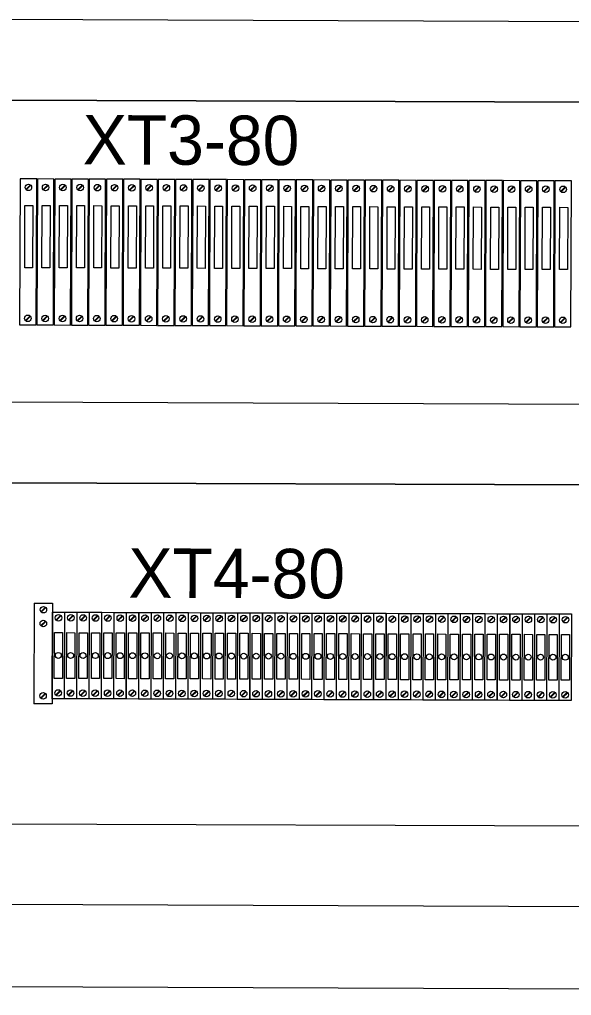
# Model space of a CAD drawing. Header units: millimetres. Extents: x 32721 to 103787, y 57624 to 127312.
# Drawn here: x 33099.7 to 33238.3, y 65146.8 to 65391.8 of the extents above; entities that cross this region are included whole.
import ezdxf

# ---------------------------------------------------------------- set-up
doc = ezdxf.new("R2010")
doc.units = ezdxf.units.MM
doc.header["$LTSCALE"] = 10
doc.layers.add('1轮廓实线层', color=7, linetype='Continuous', lineweight=18)
doc.layers.add('6文字层', color=3, linetype='Continuous', lineweight=18)
doc.styles.add('样式 1', font='SIMYOU.TTF', dxfattribs={"width": 0.75})

msp = doc.modelspace()

# ---------------------------------------------------------------- linework, layer by layer
at = {"layer": '1轮廓实线层'}
for p, q in [((33463.38, 65390.41), (33087.64, 65391.77)), ((33666.04, 65389.68), (33087.65, 65391.77)), ((33463.3, 65370.2), (33087.56, 65371.55)), ((33087.56, 65371.55), (33665.97, 65369.46)), ((33463.03, 65294.38), (33087.29, 65295.74)), ((33665.7, 65293.65), (33087.29, 65295.74)), ((33462.96, 65274.17), (33087.22, 65275.52)), ((33087.22, 65275.52), (33665.63, 65273.44)), ((33665.32, 65187.75), (33086.91, 65189.84)), ((33684.96, 65167.47), (33067.12, 65169.7)), ((33042.4, 65149.2), (33709.54, 65146.79))]:
    msp.add_line(p, q, dxfattribs=at)
at = {"layer": '1轮廓实线层', "lineweight": 13}
for p, q in [((33099.9, 65351.76), (33099.77, 65315.12)), ((33104.05, 65351.75), (33099.9, 65351.76)), ((33103.91, 65315.11), (33104.05, 65351.75)), ((33104.23, 65351.75), (33104.1, 65315.11)), ((33108.38, 65351.73), (33104.23, 65351.75)), ((33108.25, 65315.09), (33108.38, 65351.73)), ((33108.57, 65351.73), (33108.43, 65315.09)), ((33112.71, 65351.72), (33108.57, 65351.73)), ((33112.58, 65315.08), (33112.71, 65351.72)), ((33112.9, 65351.72), (33112.76, 65315.07)), ((33117.04, 65351.7), (33112.9, 65351.72)), ((33116.91, 65315.06), (33117.04, 65351.7)), ((33117.23, 65351.7), (33117.1, 65315.06)), ((33121.37, 65351.69), (33117.23, 65351.7)), ((33121.24, 65315.04), (33121.37, 65351.69)), ((33121.56, 65351.69), (33121.43, 65315.04)), ((33125.7, 65351.67), (33121.56, 65351.69)), ((33125.57, 65315.03), (33125.7, 65351.67)), ((33125.89, 65351.67), (33125.76, 65315.03)), ((33130.04, 65351.66), (33125.89, 65351.67)), ((33129.9, 65315.01), (33130.04, 65351.66)), ((33130.22, 65351.65), (33130.09, 65315.01)), ((33134.37, 65351.64), (33130.22, 65351.65)), ((33134.24, 65315), (33134.37, 65351.64)), ((33134.56, 65351.64), (33134.42, 65315)), ((33138.7, 65351.62), (33134.56, 65351.64)), ((33138.57, 65314.98), (33138.7, 65351.62)), ((33138.89, 65351.62), (33138.75, 65314.98)), ((33143.03, 65351.61), (33138.89, 65351.62)), ((33142.9, 65314.97), (33143.03, 65351.61)), ((33143.22, 65351.61), (33143.09, 65314.97)), ((33147.36, 65351.59), (33143.22, 65351.61)), ((33147.23, 65314.95), (33147.36, 65351.59)), ((33147.55, 65351.59), (33147.42, 65314.95)), ((33151.69, 65351.58), (33147.55, 65351.59)), ((33151.56, 65314.93), (33151.69, 65351.58)), ((33151.88, 65351.58), (33151.75, 65314.93)), ((33156.03, 65351.56), (33151.88, 65351.58)), ((33155.89, 65314.92), (33156.03, 65351.56)), ((33156.21, 65351.56), (33156.08, 65314.92)), ((33160.36, 65351.55), (33156.21, 65351.56)), ((33160.23, 65314.9), (33160.36, 65351.55)), ((33160.54, 65351.55), (33160.41, 65314.9)), ((33164.69, 65351.53), (33160.54, 65351.55)), ((33164.56, 65314.89), (33164.69, 65351.53)), ((33164.88, 65351.53), (33164.74, 65314.89)), ((33169.02, 65351.51), (33164.88, 65351.53)), ((33168.89, 65314.87), (33169.02, 65351.51)), ((33169.21, 65351.51), (33169.08, 65314.87)), ((33173.35, 65351.5), (33169.21, 65351.51)), ((33173.22, 65314.86), (33173.35, 65351.5)), ((33173.54, 65351.5), (33173.41, 65314.86)), ((33177.68, 65351.48), (33173.54, 65351.5)), ((33177.55, 65314.84), (33177.68, 65351.48)), ((33177.87, 65351.48), (33177.74, 65314.84)), ((33182.02, 65351.47), (33177.87, 65351.48)), ((33181.88, 65314.83), (33182.02, 65351.47)), ((33182.2, 65351.47), (33182.07, 65314.82)), ((33186.35, 65351.45), (33182.2, 65351.47)), ((33186.21, 65314.81), (33186.35, 65351.45)), ((33186.53, 65351.45), (33186.4, 65314.81)), ((33190.68, 65351.44), (33186.53, 65351.45)), ((33190.55, 65314.79), (33190.68, 65351.44)), ((33190.87, 65351.44), (33190.73, 65314.79)), ((33195.01, 65351.42), (33190.87, 65351.44)), ((33194.88, 65314.78), (33195.01, 65351.42)), ((33195.2, 65351.42), (33195.06, 65314.78)), ((33199.34, 65351.4), (33195.2, 65351.42)), ((33199.21, 65314.76), (33199.34, 65351.4)), ((33199.53, 65351.4), (33199.4, 65314.76)), ((33203.67, 65351.39), (33199.53, 65351.4)), ((33203.54, 65314.75), (33203.67, 65351.39)), ((33203.86, 65351.39), (33203.73, 65314.75)), ((33208, 65351.37), (33203.86, 65351.39)), ((33207.87, 65314.73), (33208, 65351.37)), ((33208.19, 65351.37), (33208.06, 65314.73)), ((33212.34, 65351.36), (33208.19, 65351.37)), ((33212.2, 65314.72), (33212.34, 65351.36)), ((33212.52, 65351.36), (33212.39, 65314.72)), ((33216.67, 65351.34), (33212.52, 65351.36)), ((33216.54, 65314.7), (33216.67, 65351.34)), ((33216.86, 65351.34), (33216.72, 65314.7)), ((33221, 65351.33), (33216.86, 65351.34)), ((33220.87, 65314.68), (33221, 65351.33)), ((33221.19, 65351.33), (33221.05, 65314.68)), ((33225.33, 65351.31), (33221.19, 65351.33)), ((33225.2, 65314.67), (33225.33, 65351.31)), ((33225.52, 65351.31), (33225.39, 65314.67)), ((33229.66, 65351.3), (33225.52, 65351.31)), ((33229.53, 65314.65), (33229.66, 65351.3)), ((33229.85, 65351.29), (33229.72, 65314.65)), ((33233.99, 65351.28), (33229.85, 65351.29)), ((33233.86, 65314.64), (33233.99, 65351.28)), ((33234.18, 65351.28), (33234.05, 65314.64)), ((33238.33, 65351.26), (33234.18, 65351.28)), ((33238.19, 65314.62), (33238.33, 65351.26)), ((33101.33, 65349.1), (33102.5, 65350.26)), ((33101.44, 65349), (33102.6, 65350.15)), ((33105.67, 65349.08), (33106.83, 65350.24)), ((33105.77, 65348.98), (33106.93, 65350.14)), ((33110, 65349.07), (33111.16, 65350.23)), ((33110.1, 65348.97), (33111.26, 65350.12)), ((33114.33, 65349.05), (33115.49, 65350.21)), ((33114.43, 65348.95), (33115.6, 65350.11)), ((33118.66, 65349.04), (33119.83, 65350.19)), ((33118.76, 65348.93), (33119.93, 65350.09)), ((33122.99, 65349.02), (33124.16, 65350.18)), ((33123.09, 65348.92), (33124.26, 65350.08)), ((33127.32, 65349.01), (33128.49, 65350.16)), ((33127.42, 65348.9), (33128.59, 65350.06)), ((33131.65, 65348.99), (33132.82, 65350.15)), ((33131.76, 65348.89), (33132.92, 65350.05)), ((33135.99, 65348.97), (33137.15, 65350.13)), ((33136.09, 65348.87), (33137.25, 65350.03)), ((33140.32, 65348.96), (33141.48, 65350.12)), ((33140.42, 65348.86), (33141.59, 65350.01)), ((33144.65, 65348.94), (33145.82, 65350.1)), ((33144.75, 65348.84), (33145.92, 65350)), ((33148.98, 65348.93), (33150.15, 65350.08)), ((33149.08, 65348.83), (33150.25, 65349.98)), ((33153.31, 65348.91), (33154.48, 65350.07)), ((33153.41, 65348.81), (33154.58, 65349.97)), ((33157.64, 65348.9), (33158.81, 65350.05)), ((33157.75, 65348.79), (33158.91, 65349.95)), ((33161.98, 65348.88), (33163.14, 65350.04)), ((33162.08, 65348.78), (33163.24, 65349.94)), ((33166.31, 65348.87), (33167.47, 65350.02)), ((33166.41, 65348.76), (33167.57, 65349.92)), ((33170.64, 65348.85), (33171.8, 65350.01)), ((33170.74, 65348.75), (33171.91, 65349.9)), ((33174.97, 65348.83), (33176.14, 65349.99)), ((33175.07, 65348.73), (33176.24, 65349.89)), ((33179.3, 65348.82), (33180.47, 65349.98)), ((33179.4, 65348.72), (33180.57, 65349.87)), ((33183.63, 65348.8), (33184.8, 65349.96)), ((33183.74, 65348.7), (33184.9, 65349.86)), ((33187.97, 65348.79), (33189.13, 65349.94)), ((33188.07, 65348.68), (33189.23, 65349.84)), ((33192.3, 65348.77), (33193.46, 65349.93)), ((33192.4, 65348.67), (33193.56, 65349.83)), ((33196.63, 65348.76), (33197.79, 65349.91)), ((33196.73, 65348.65), (33197.9, 65349.81)), ((33200.96, 65348.74), (33202.13, 65349.9)), ((33201.06, 65348.64), (33202.23, 65349.8)), ((33205.29, 65348.72), (33206.46, 65349.88)), ((33205.39, 65348.62), (33206.56, 65349.78)), ((33209.62, 65348.71), (33210.79, 65349.87)), ((33209.72, 65348.61), (33210.89, 65349.76)), ((33213.95, 65348.69), (33215.12, 65349.85)), ((33214.06, 65348.59), (33215.22, 65349.75)), ((33218.29, 65348.68), (33219.45, 65349.83)), ((33218.39, 65348.58), (33219.55, 65349.73)), ((33222.62, 65348.66), (33223.78, 65349.82)), ((33222.72, 65348.56), (33223.88, 65349.72)), ((33226.95, 65348.65), (33228.12, 65349.8)), ((33227.05, 65348.54), (33228.22, 65349.7)), ((33231.28, 65348.63), (33232.45, 65349.79)), ((33231.38, 65348.53), (33232.55, 65349.69)), ((33235.61, 65348.61), (33236.78, 65349.77)), ((33235.71, 65348.51), (33236.88, 65349.67)), ((33101.21, 65316.23), (33102.38, 65317.38)), ((33101.32, 65316.13), (33102.48, 65317.28)), ((33105.55, 65316.21), (33106.71, 65317.37)), ((33105.65, 65316.11), (33106.81, 65317.27)), ((33109.88, 65316.2), (33111.04, 65317.35)), ((33109.98, 65316.09), (33111.15, 65317.25)), ((33114.21, 65316.18), (33115.38, 65317.34)), ((33114.31, 65316.08), (33115.48, 65317.24)), ((33118.54, 65316.16), (33119.71, 65317.32)), ((33118.64, 65316.06), (33119.81, 65317.22)), ((33122.87, 65316.15), (33124.04, 65317.31)), ((33122.97, 65316.05), (33124.14, 65317.2)), ((33127.2, 65316.13), (33128.37, 65317.29)), ((33127.31, 65316.03), (33128.47, 65317.19)), ((33131.54, 65316.12), (33132.7, 65317.28)), ((33131.64, 65316.02), (33132.8, 65317.17)), ((33135.87, 65316.1), (33137.03, 65317.26)), ((33135.97, 65316), (33137.13, 65317.16)), ((33140.2, 65316.09), (33141.36, 65317.24)), ((33140.3, 65315.98), (33141.47, 65317.14)), ((33144.53, 65316.07), (33145.7, 65317.23)), ((33144.63, 65315.97), (33145.8, 65317.13)), ((33148.86, 65316.06), (33150.03, 65317.21)), ((33148.96, 65315.95), (33150.13, 65317.11)), ((33153.19, 65316.04), (33154.36, 65317.2)), ((33153.3, 65315.94), (33154.46, 65317.09)), ((33157.53, 65316.02), (33158.69, 65317.18)), ((33157.63, 65315.92), (33158.79, 65317.08)), ((33161.86, 65316.01), (33163.02, 65317.17)), ((33161.96, 65315.91), (33163.12, 65317.06)), ((33166.19, 65315.99), (33167.35, 65317.15)), ((33166.29, 65315.89), (33167.46, 65317.05)), ((33170.52, 65315.98), (33171.69, 65317.13)), ((33170.62, 65315.87), (33171.79, 65317.03)), ((33174.85, 65315.96), (33176.02, 65317.12)), ((33174.95, 65315.86), (33176.12, 65317.02)), ((33179.18, 65315.95), (33180.35, 65317.1)), ((33179.28, 65315.84), (33180.45, 65317)), ((33183.51, 65315.93), (33184.68, 65317.09)), ((33183.62, 65315.83), (33184.78, 65316.99)), ((33187.85, 65315.91), (33189.01, 65317.07)), ((33187.95, 65315.81), (33189.11, 65316.97)), ((33192.18, 65315.9), (33193.34, 65317.06)), ((33192.28, 65315.8), (33193.45, 65316.95)), ((33196.51, 65315.88), (33197.68, 65317.04)), ((33196.61, 65315.78), (33197.78, 65316.94)), ((33200.84, 65315.87), (33202.01, 65317.02)), ((33200.94, 65315.77), (33202.11, 65316.92)), ((33205.17, 65315.85), (33206.34, 65317.01)), ((33205.27, 65315.75), (33206.44, 65316.91)), ((33209.5, 65315.84), (33210.67, 65316.99)), ((33209.61, 65315.73), (33210.77, 65316.89)), ((33213.84, 65315.82), (33215, 65316.98)), ((33213.94, 65315.72), (33215.1, 65316.88)), ((33218.17, 65315.81), (33219.33, 65316.96)), ((33218.27, 65315.7), (33219.43, 65316.86)), ((33222.5, 65315.79), (33223.66, 65316.95)), ((33222.6, 65315.69), (33223.77, 65316.84)), ((33226.83, 65315.77), (33228, 65316.93)), ((33226.93, 65315.67), (33228.1, 65316.83)), ((33231.16, 65315.76), (33232.33, 65316.92)), ((33231.26, 65315.66), (33232.43, 65316.81)), ((33235.49, 65315.74), (33236.66, 65316.9)), ((33235.6, 65315.64), (33236.76, 65316.8)), ((33099.77, 65315.12), (33103.91, 65315.11)), ((33104.1, 65315.11), (33108.25, 65315.09)), ((33108.43, 65315.09), (33112.58, 65315.08)), ((33112.76, 65315.07), (33116.91, 65315.06)), ((33117.1, 65315.06), (33121.24, 65315.04)), ((33121.43, 65315.04), (33125.57, 65315.03)), ((33125.76, 65315.03), (33129.9, 65315.01)), ((33130.09, 65315.01), (33134.24, 65315)), ((33134.42, 65315), (33138.57, 65314.98)), ((33138.75, 65314.98), (33142.9, 65314.97)), ((33143.09, 65314.97), (33147.23, 65314.95)), ((33147.42, 65314.95), (33151.56, 65314.93)), ((33151.75, 65314.93), (33155.89, 65314.92)), ((33156.08, 65314.92), (33160.23, 65314.9)), ((33160.41, 65314.9), (33164.56, 65314.89)), ((33164.74, 65314.89), (33168.89, 65314.87)), ((33169.08, 65314.87), (33173.22, 65314.86)), ((33173.41, 65314.86), (33177.55, 65314.84)), ((33177.74, 65314.84), (33181.88, 65314.83)), ((33182.07, 65314.82), (33186.21, 65314.81)), ((33186.4, 65314.81), (33190.55, 65314.79)), ((33190.73, 65314.79), (33194.88, 65314.78)), ((33195.06, 65314.78), (33199.21, 65314.76)), ((33199.4, 65314.76), (33203.54, 65314.75)), ((33203.73, 65314.75), (33207.87, 65314.73)), ((33208.06, 65314.73), (33212.2, 65314.72)), ((33212.39, 65314.72), (33216.54, 65314.7)), ((33216.72, 65314.7), (33220.87, 65314.68)), ((33221.05, 65314.68), (33225.2, 65314.67)), ((33225.39, 65314.67), (33229.53, 65314.65)), ((33229.72, 65314.65), (33233.86, 65314.64)), ((33234.05, 65314.64), (33238.19, 65314.62)), ((33103.46, 65245.26), (33103.37, 65219.99)), ((33103.46, 65245.26), (33108.01, 65245.24)), ((33108.01, 65245.24), (33107.92, 65219.97)), ((33105.09, 65243.1), (33106.26, 65244.25)), ((33105.2, 65242.99), (33106.36, 65244.15)), ((33107.92, 65221.29), (33108, 65243.02)), ((33108, 65243.02), (33111.03, 65243.01)), ((33111.03, 65243.01), (33110.95, 65221.28)), ((33111.03, 65221.28), (33111.11, 65243.01)), ((33111.11, 65243.01), (33114.14, 65243)), ((33114.14, 65243), (33114.06, 65221.26)), ((33114.13, 65221.26), (33114.21, 65243)), ((33114.21, 65243), (33117.24, 65242.99)), ((33117.24, 65242.99), (33117.16, 65221.25)), ((33117.24, 65221.25), (33117.32, 65242.99)), ((33117.32, 65242.99), (33120.35, 65242.97)), ((33120.35, 65242.97), (33120.27, 65221.24)), ((33120.34, 65221.24), (33120.42, 65242.97)), ((33120.42, 65242.97), (33123.45, 65242.96)), ((33123.45, 65242.96), (33123.37, 65221.23)), ((33123.45, 65221.23), (33123.53, 65242.96)), ((33123.53, 65242.96), (33126.56, 65242.95)), ((33126.56, 65242.95), (33126.48, 65221.22)), ((33126.55, 65221.22), (33126.63, 65242.95)), ((33126.63, 65242.95), (33129.66, 65242.94)), ((33129.66, 65242.94), (33129.58, 65221.21)), ((33129.66, 65221.21), (33129.74, 65242.94)), ((33129.74, 65242.94), (33132.77, 65242.93)), ((33132.77, 65242.93), (33132.69, 65221.2)), ((33132.76, 65221.2), (33132.84, 65242.93)), ((33132.84, 65242.93), (33135.87, 65242.92)), ((33135.87, 65242.92), (33135.79, 65221.19)), ((33135.87, 65221.19), (33135.95, 65242.92)), ((33135.95, 65242.92), (33138.98, 65242.91)), ((33138.98, 65242.91), (33138.9, 65221.17)), ((33138.97, 65221.17), (33139.05, 65242.91)), ((33139.05, 65242.91), (33142.08, 65242.9)), ((33142.08, 65242.9), (33142, 65221.16)), ((33142.08, 65221.16), (33142.16, 65242.9)), ((33142.16, 65242.9), (33145.19, 65242.88)), ((33145.19, 65242.88), (33145.11, 65221.15)), ((33145.18, 65221.15), (33145.26, 65242.88)), ((33145.26, 65242.88), (33148.29, 65242.87)), ((33148.29, 65242.87), (33148.21, 65221.14)), ((33148.29, 65221.14), (33148.37, 65242.87)), ((33148.37, 65242.87), (33151.4, 65242.86)), ((33151.4, 65242.86), (33151.32, 65221.13)), ((33151.39, 65221.13), (33151.47, 65242.86)), ((33151.47, 65242.86), (33154.5, 65242.85)), ((33154.5, 65242.85), (33154.42, 65221.12)), ((33154.5, 65221.12), (33154.58, 65242.85)), ((33154.58, 65242.85), (33157.61, 65242.84)), ((33157.61, 65242.84), (33157.53, 65221.11)), ((33157.6, 65221.11), (33157.68, 65242.84)), ((33157.68, 65242.84), (33160.71, 65242.83)), ((33160.71, 65242.83), (33160.63, 65221.1)), ((33160.71, 65221.1), (33160.79, 65242.83)), ((33160.79, 65242.83), (33163.82, 65242.82)), ((33163.82, 65242.82), (33163.74, 65221.08)), ((33163.81, 65221.08), (33163.89, 65242.82)), ((33163.89, 65242.82), (33166.92, 65242.81)), ((33166.92, 65242.81), (33166.84, 65221.07)), ((33166.92, 65221.07), (33167, 65242.81)), ((33167, 65242.81), (33170.03, 65242.79)), ((33170.03, 65242.79), (33169.95, 65221.06)), ((33170.02, 65221.06), (33170.1, 65242.79)), ((33170.02, 65221.06), (33170.1, 65242.79)), ((33170.1, 65242.79), (33173.13, 65242.78)), ((33173.13, 65242.78), (33173.05, 65221.05)), ((33173.13, 65221.05), (33173.21, 65242.78)), ((33173.21, 65242.78), (33176.24, 65242.77)), ((33176.24, 65242.77), (33176.16, 65221.04)), ((33176.23, 65221.04), (33176.31, 65242.77)), ((33176.31, 65242.77), (33179.34, 65242.76)), ((33179.34, 65242.76), (33179.26, 65221.03)), ((33179.34, 65221.03), (33179.41, 65242.76)), ((33179.41, 65242.76), (33182.45, 65242.75)), ((33182.45, 65242.75), (33182.37, 65221.02)), ((33182.44, 65221.02), (33182.52, 65242.75)), ((33182.52, 65242.75), (33185.55, 65242.74)), ((33185.55, 65242.74), (33185.47, 65221.01)), ((33185.55, 65221.01), (33185.62, 65242.74)), ((33185.62, 65242.74), (33188.66, 65242.73)), ((33188.66, 65242.73), (33188.58, 65221)), ((33188.65, 65220.99), (33188.73, 65242.73)), ((33188.73, 65242.73), (33191.76, 65242.72)), ((33191.76, 65242.72), (33191.68, 65220.98)), ((33191.76, 65220.98), (33191.83, 65242.72)), ((33191.83, 65242.72), (33194.87, 65242.71)), ((33194.87, 65242.71), (33194.79, 65220.97)), ((33194.86, 65220.97), (33194.94, 65242.71)), ((33194.94, 65242.71), (33197.97, 65242.69)), ((33197.97, 65242.69), (33197.89, 65220.96)), ((33197.97, 65220.96), (33198.04, 65242.69)), ((33198.04, 65242.69), (33201.08, 65242.68)), ((33201.08, 65242.68), (33201, 65220.95)), ((33201.07, 65220.95), (33201.15, 65242.68)), ((33201.15, 65242.68), (33204.18, 65242.67)), ((33204.18, 65242.67), (33204.1, 65220.94)), ((33204.18, 65220.94), (33204.25, 65242.67)), ((33204.25, 65242.67), (33207.29, 65242.66)), ((33207.29, 65242.66), (33207.21, 65220.93)), ((33207.28, 65220.93), (33207.36, 65242.66)), ((33207.36, 65242.66), (33210.39, 65242.65)), ((33210.39, 65242.65), (33210.31, 65220.92)), ((33210.39, 65220.92), (33210.46, 65242.65)), ((33210.46, 65242.65), (33213.5, 65242.64)), ((33213.5, 65242.64), (33213.42, 65220.91)), ((33213.49, 65220.91), (33213.57, 65242.64)), ((33213.57, 65242.64), (33216.6, 65242.63)), ((33216.6, 65242.63), (33216.52, 65220.89)), ((33216.6, 65220.89), (33216.67, 65242.63)), ((33216.67, 65242.63), (33219.71, 65242.62)), ((33219.71, 65242.62), (33219.63, 65220.88)), ((33219.7, 65220.88), (33219.78, 65242.62)), ((33219.78, 65242.62), (33222.81, 65242.6)), ((33222.81, 65242.6), (33222.73, 65220.87)), ((33222.81, 65220.87), (33222.88, 65242.6)), ((33222.88, 65242.6), (33225.92, 65242.59)), ((33225.92, 65242.59), (33225.84, 65220.86)), ((33225.91, 65220.86), (33225.99, 65242.59)), ((33225.99, 65242.59), (33229.02, 65242.58)), ((33229.02, 65242.58), (33228.94, 65220.85)), ((33229.02, 65220.85), (33229.09, 65242.58)), ((33229.09, 65242.58), (33232.13, 65242.57)), ((33232.13, 65242.57), (33232.05, 65220.84)), ((33232.12, 65220.84), (33232.2, 65242.57)), ((33232.12, 65220.84), (33232.2, 65242.57)), ((33232.2, 65242.57), (33235.23, 65242.56)), ((33235.23, 65242.56), (33235.15, 65220.83)), ((33235.23, 65220.83), (33235.3, 65242.56)), ((33235.3, 65242.56), (33238.34, 65242.55)), ((33238.34, 65242.55), (33238.26, 65220.82)), ((33105.08, 65239.62), (33106.25, 65240.78)), ((33105.18, 65239.52), (33106.35, 65240.68)), ((33108.88, 65241.04), (33110.04, 65242.2)), ((33108.98, 65240.94), (33110.14, 65242.1)), ((33111.98, 65241.03), (33113.15, 65242.19)), ((33112.08, 65240.93), (33113.25, 65242.09)), ((33115.09, 65241.02), (33116.25, 65242.18)), ((33115.19, 65240.92), (33116.35, 65242.08)), ((33118.19, 65241.01), (33119.36, 65242.17)), ((33118.29, 65240.91), (33119.46, 65242.07)), ((33121.3, 65241), (33122.46, 65242.16)), ((33121.4, 65240.9), (33122.56, 65242.05)), ((33124.4, 65240.99), (33125.57, 65242.15)), ((33124.5, 65240.89), (33125.67, 65242.04)), ((33127.51, 65240.98), (33128.67, 65242.13)), ((33127.61, 65240.87), (33128.77, 65242.03)), ((33130.61, 65240.97), (33131.78, 65242.12)), ((33130.71, 65240.86), (33131.88, 65242.02)), ((33133.72, 65240.95), (33134.88, 65242.11)), ((33133.82, 65240.85), (33134.98, 65242.01)), ((33136.82, 65240.94), (33137.99, 65242.1)), ((33136.92, 65240.84), (33138.09, 65242)), ((33139.93, 65240.93), (33141.09, 65242.09)), ((33140.03, 65240.83), (33141.19, 65241.99)), ((33143.03, 65240.92), (33144.2, 65242.08)), ((33143.13, 65240.82), (33144.3, 65241.98)), ((33146.14, 65240.91), (33147.3, 65242.07)), ((33146.24, 65240.81), (33147.4, 65241.96)), ((33149.24, 65240.9), (33150.41, 65242.06)), ((33149.34, 65240.8), (33150.51, 65241.95)), ((33152.35, 65240.89), (33153.51, 65242.04)), ((33152.45, 65240.78), (33153.61, 65241.94)), ((33155.45, 65240.88), (33156.62, 65242.03)), ((33155.55, 65240.77), (33156.72, 65241.93)), ((33158.56, 65240.86), (33159.72, 65242.02)), ((33158.66, 65240.76), (33159.82, 65241.92)), ((33161.66, 65240.85), (33162.83, 65242.01)), ((33161.76, 65240.75), (33162.93, 65241.91)), ((33164.77, 65240.84), (33165.93, 65242)), ((33164.87, 65240.74), (33166.03, 65241.9)), ((33167.87, 65240.83), (33169.04, 65241.99)), ((33167.97, 65240.73), (33169.14, 65241.89)), ((33170.98, 65240.82), (33172.14, 65241.98)), ((33171.08, 65240.72), (33172.24, 65241.87)), ((33174.08, 65240.81), (33175.25, 65241.97)), ((33174.18, 65240.71), (33175.35, 65241.86)), ((33177.19, 65240.8), (33178.35, 65241.95)), ((33177.29, 65240.7), (33178.45, 65241.85)), ((33180.29, 65240.79), (33181.46, 65241.94)), ((33180.39, 65240.68), (33181.56, 65241.84)), ((33183.4, 65240.77), (33184.56, 65241.93)), ((33183.5, 65240.67), (33184.66, 65241.83)), ((33186.5, 65240.76), (33187.67, 65241.92)), ((33186.6, 65240.66), (33187.77, 65241.82)), ((33189.61, 65240.75), (33190.77, 65241.91)), ((33189.71, 65240.65), (33190.87, 65241.81)), ((33192.71, 65240.74), (33193.88, 65241.9)), ((33192.81, 65240.64), (33193.98, 65241.8)), ((33195.82, 65240.73), (33196.98, 65241.89)), ((33195.92, 65240.63), (33197.08, 65241.79)), ((33198.92, 65240.72), (33200.09, 65241.88)), ((33199.02, 65240.62), (33200.19, 65241.77)), ((33202.03, 65240.71), (33203.19, 65241.87)), ((33202.13, 65240.61), (33203.29, 65241.76)), ((33205.13, 65240.7), (33206.3, 65241.85)), ((33205.23, 65240.59), (33206.4, 65241.75)), ((33208.24, 65240.69), (33209.4, 65241.84)), ((33208.34, 65240.58), (33209.5, 65241.74)), ((33211.34, 65240.67), (33212.51, 65241.83)), ((33211.44, 65240.57), (33212.61, 65241.73)), ((33214.45, 65240.66), (33215.61, 65241.82)), ((33214.55, 65240.56), (33215.71, 65241.72)), ((33217.55, 65240.65), (33218.72, 65241.81)), ((33217.65, 65240.55), (33218.82, 65241.71)), ((33220.66, 65240.64), (33221.82, 65241.8)), ((33220.76, 65240.54), (33221.92, 65241.7)), ((33223.76, 65240.63), (33224.93, 65241.79)), ((33223.86, 65240.53), (33225.03, 65241.68)), ((33226.87, 65240.62), (33228.03, 65241.78)), ((33226.97, 65240.52), (33228.13, 65241.67)), ((33229.97, 65240.61), (33231.14, 65241.76)), ((33230.07, 65240.5), (33231.24, 65241.66)), ((33233.08, 65240.6), (33234.24, 65241.75)), ((33233.18, 65240.49), (33234.34, 65241.65)), ((33236.18, 65240.58), (33237.35, 65241.74)), ((33236.28, 65240.48), (33237.45, 65241.64)), ((33108.81, 65222.19), (33109.98, 65223.35)), ((33108.91, 65222.09), (33110.08, 65223.25)), ((33111.91, 65222.18), (33113.08, 65223.34)), ((33112.02, 65222.08), (33113.18, 65223.24)), ((33115.02, 65222.17), (33116.19, 65223.33)), ((33115.12, 65222.07), (33116.29, 65223.23)), ((33118.12, 65222.16), (33119.29, 65223.32)), ((33118.23, 65222.06), (33119.39, 65223.22)), ((33121.23, 65222.15), (33122.4, 65223.31)), ((33121.33, 65222.05), (33122.5, 65223.21)), ((33124.33, 65222.14), (33125.5, 65223.3)), ((33124.44, 65222.04), (33125.6, 65223.19)), ((33127.44, 65222.13), (33128.61, 65223.28)), ((33127.54, 65222.03), (33128.71, 65223.18)), ((33130.54, 65222.12), (33131.71, 65223.27)), ((33130.65, 65222.01), (33131.81, 65223.17)), ((33133.65, 65222.11), (33134.82, 65223.26)), ((33133.75, 65222), (33134.92, 65223.16)), ((33136.75, 65222.09), (33137.92, 65223.25)), ((33136.86, 65221.99), (33138.02, 65223.15)), ((33139.86, 65222.08), (33141.03, 65223.24)), ((33139.96, 65221.98), (33141.13, 65223.14)), ((33142.96, 65222.07), (33144.13, 65223.23)), ((33143.07, 65221.97), (33144.23, 65223.13)), ((33146.07, 65222.06), (33147.24, 65223.22)), ((33146.17, 65221.96), (33147.34, 65223.12)), ((33149.17, 65222.05), (33150.34, 65223.21)), ((33149.28, 65221.95), (33150.44, 65223.1)), ((33152.28, 65222.04), (33153.45, 65223.2)), ((33152.38, 65221.94), (33153.55, 65223.09)), ((33155.38, 65222.03), (33156.55, 65223.18)), ((33155.49, 65221.92), (33156.65, 65223.08)), ((33158.49, 65222.02), (33159.66, 65223.17)), ((33158.59, 65221.91), (33159.76, 65223.07)), ((33161.59, 65222), (33162.76, 65223.16)), ((33161.7, 65221.9), (33162.86, 65223.06)), ((33164.7, 65221.99), (33165.87, 65223.15)), ((33164.8, 65221.89), (33165.97, 65223.05)), ((33167.8, 65221.98), (33168.97, 65223.14)), ((33167.91, 65221.88), (33169.07, 65223.04)), ((33170.91, 65221.97), (33172.08, 65223.13)), ((33171.01, 65221.87), (33172.18, 65223.03)), ((33174.01, 65221.96), (33175.18, 65223.12)), ((33174.12, 65221.86), (33175.28, 65223.01)), ((33177.12, 65221.95), (33178.29, 65223.11)), ((33177.22, 65221.85), (33178.39, 65223)), ((33180.22, 65221.94), (33181.39, 65223.09)), ((33180.33, 65221.83), (33181.49, 65222.99)), ((33183.33, 65221.93), (33184.5, 65223.08)), ((33183.43, 65221.82), (33184.6, 65222.98)), ((33186.43, 65221.91), (33187.6, 65223.07)), ((33186.54, 65221.81), (33187.7, 65222.97)), ((33189.54, 65221.9), (33190.71, 65223.06)), ((33189.64, 65221.8), (33190.81, 65222.96)), ((33192.64, 65221.89), (33193.81, 65223.05)), ((33192.75, 65221.79), (33193.91, 65222.95)), ((33195.75, 65221.88), (33196.92, 65223.04)), ((33195.85, 65221.78), (33197.02, 65222.94)), ((33198.85, 65221.87), (33200.02, 65223.03)), ((33201.96, 65221.86), (33203.13, 65223.02)), ((33205.06, 65221.85), (33206.23, 65223)), ((33208.17, 65221.84), (33209.34, 65222.99)), ((33211.27, 65221.82), (33212.44, 65222.98)), ((33214.38, 65221.81), (33215.55, 65222.97)), ((33217.48, 65221.8), (33218.65, 65222.96)), ((33220.59, 65221.79), (33221.76, 65222.95)), ((33223.69, 65221.78), (33224.86, 65222.94)), ((33105.02, 65221.45), (33106.18, 65222.61)), ((33105.12, 65221.35), (33106.28, 65222.51)), ((33110.95, 65221.28), (33107.92, 65221.29)), ((33114.06, 65221.26), (33111.03, 65221.28)), ((33117.16, 65221.25), (33114.13, 65221.26)), ((33120.27, 65221.24), (33117.24, 65221.25)), ((33123.37, 65221.23), (33120.34, 65221.24)), ((33126.48, 65221.22), (33123.45, 65221.23)), ((33129.58, 65221.21), (33126.55, 65221.22)), ((33132.69, 65221.2), (33129.66, 65221.21)), ((33135.79, 65221.19), (33132.76, 65221.2)), ((33138.9, 65221.17), (33135.87, 65221.19)), ((33142, 65221.16), (33138.97, 65221.17)), ((33145.11, 65221.15), (33142.08, 65221.16)), ((33148.21, 65221.14), (33145.18, 65221.15)), ((33151.32, 65221.13), (33148.29, 65221.14)), ((33154.42, 65221.12), (33151.39, 65221.13)), ((33157.53, 65221.11), (33154.5, 65221.12)), ((33160.63, 65221.1), (33157.6, 65221.11)), ((33163.74, 65221.08), (33160.71, 65221.1)), ((33166.84, 65221.07), (33163.81, 65221.08)), ((33169.95, 65221.06), (33166.92, 65221.07)), ((33173.05, 65221.05), (33170.02, 65221.06)), ((33176.16, 65221.04), (33173.13, 65221.05)), ((33179.26, 65221.03), (33176.23, 65221.04)), ((33182.37, 65221.02), (33179.34, 65221.03)), ((33185.47, 65221.01), (33182.44, 65221.02)), ((33188.58, 65221), (33185.55, 65221.01)), ((33191.68, 65220.98), (33188.65, 65220.99)), ((33194.79, 65220.97), (33191.76, 65220.98)), ((33197.89, 65220.96), (33194.86, 65220.97)), ((33201, 65220.95), (33197.97, 65220.96)), ((33198.96, 65221.77), (33200.12, 65222.92)), ((33204.1, 65220.94), (33201.07, 65220.95)), ((33202.06, 65221.76), (33203.23, 65222.91)), ((33207.21, 65220.93), (33204.18, 65220.94)), ((33205.17, 65221.75), (33206.33, 65222.9)), ((33210.31, 65220.92), (33207.28, 65220.93)), ((33208.27, 65221.73), (33209.44, 65222.89)), ((33213.42, 65220.91), (33210.39, 65220.92)), ((33211.38, 65221.72), (33212.54, 65222.88)), ((33216.52, 65220.89), (33213.49, 65220.91)), ((33214.48, 65221.71), (33215.65, 65222.87)), ((33219.63, 65220.88), (33216.6, 65220.89)), ((33217.59, 65221.7), (33218.75, 65222.86)), ((33222.73, 65220.87), (33219.7, 65220.88)), ((33220.69, 65221.69), (33221.86, 65222.85)), ((33225.84, 65220.86), (33222.81, 65220.87)), ((33223.8, 65221.68), (33224.96, 65222.84)), ((33228.94, 65220.85), (33225.91, 65220.86)), ((33226.8, 65221.77), (33227.97, 65222.93)), ((33226.9, 65221.67), (33228.07, 65222.82)), ((33232.05, 65220.84), (33229.02, 65220.85)), ((33229.9, 65221.76), (33231.07, 65222.91)), ((33230.01, 65221.66), (33231.17, 65222.81)), ((33235.15, 65220.83), (33232.12, 65220.84)), ((33233.01, 65221.75), (33234.18, 65222.9)), ((33233.11, 65221.64), (33234.28, 65222.8)), ((33238.26, 65220.82), (33235.23, 65220.83)), ((33236.11, 65221.74), (33237.28, 65222.89)), ((33236.22, 65221.63), (33237.38, 65222.79)), ((33107.92, 65219.97), (33103.37, 65219.99))]:
    msp.add_line(p, q, dxfattribs=at)
for points in [[(33101.1, 65345.11), (33103.09, 65345.11), (33103.04, 65329.47), (33101.04, 65329.47)], [(33105.43, 65345.1), (33107.43, 65345.09), (33107.37, 65329.45), (33105.38, 65329.46)], [(33109.76, 65345.08), (33111.76, 65345.07), (33111.7, 65329.43), (33109.71, 65329.44)], [(33114.1, 65345.07), (33116.09, 65345.06), (33116.03, 65329.42), (33114.04, 65329.43)], [(33118.43, 65345.05), (33120.42, 65345.04), (33120.36, 65329.4), (33118.37, 65329.41)], [(33122.76, 65345.04), (33124.75, 65345.03), (33124.7, 65329.39), (33122.7, 65329.39)], [(33127.09, 65345.02), (33129.08, 65345.01), (33129.03, 65329.37), (33127.03, 65329.38)], [(33131.42, 65345), (33133.42, 65345), (33133.36, 65329.36), (33131.37, 65329.36)], [(33135.75, 65344.99), (33137.75, 65344.98), (33137.69, 65329.34), (33135.7, 65329.35)], [(33140.09, 65344.97), (33142.08, 65344.97), (33142.02, 65329.33), (33140.03, 65329.33)], [(33144.42, 65344.96), (33146.41, 65344.95), (33146.35, 65329.31), (33144.36, 65329.32)], [(33148.75, 65344.94), (33150.74, 65344.93), (33150.69, 65329.29), (33148.69, 65329.3)], [(33153.08, 65344.93), (33155.07, 65344.92), (33155.02, 65329.28), (33153.02, 65329.29)], [(33157.41, 65344.91), (33159.41, 65344.9), (33159.35, 65329.26), (33157.35, 65329.27)], [(33161.74, 65344.89), (33163.74, 65344.89), (33163.68, 65329.25), (33161.69, 65329.25)], [(33166.07, 65344.88), (33168.07, 65344.87), (33168.01, 65329.23), (33166.02, 65329.24)], [(33170.41, 65344.86), (33172.4, 65344.86), (33172.34, 65329.22), (33170.35, 65329.22)], [(33174.74, 65344.85), (33176.73, 65344.84), (33176.67, 65329.2), (33174.68, 65329.21)], [(33179.07, 65344.83), (33181.06, 65344.82), (33181.01, 65329.18), (33179.01, 65329.19)], [(33183.4, 65344.82), (33185.39, 65344.81), (33185.34, 65329.17), (33183.34, 65329.18)], [(33187.73, 65344.8), (33189.73, 65344.79), (33189.67, 65329.15), (33187.68, 65329.16)], [(33192.06, 65344.78), (33194.06, 65344.78), (33194, 65329.14), (33192.01, 65329.14)], [(33196.4, 65344.77), (33198.39, 65344.76), (33198.33, 65329.12), (33196.34, 65329.13)], [(33200.73, 65344.75), (33202.72, 65344.75), (33202.66, 65329.11), (33200.67, 65329.11)], [(33205.06, 65344.74), (33207.05, 65344.73), (33207, 65329.09), (33205, 65329.1)], [(33209.39, 65344.72), (33211.38, 65344.72), (33211.33, 65329.07), (33209.33, 65329.08)], [(33213.72, 65344.71), (33215.72, 65344.7), (33215.66, 65329.06), (33213.67, 65329.07)], [(33218.05, 65344.69), (33220.05, 65344.68), (33219.99, 65329.04), (33218, 65329.05)], [(33222.38, 65344.68), (33224.38, 65344.67), (33224.32, 65329.03), (33222.33, 65329.04)], [(33226.72, 65344.66), (33228.71, 65344.65), (33228.65, 65329.01), (33226.66, 65329.02)], [(33231.05, 65344.64), (33233.04, 65344.64), (33232.99, 65329), (33230.99, 65329)], [(33235.38, 65344.63), (33237.37, 65344.62), (33237.32, 65328.98), (33235.32, 65328.99)], [(33108.5, 65237.88), (33110.57, 65237.87), (33110.53, 65226.37), (33108.46, 65226.38)], [(33111.61, 65237.87), (33113.67, 65237.86), (33113.63, 65226.36), (33111.57, 65226.36)], [(33114.71, 65237.85), (33116.78, 65237.85), (33116.74, 65226.35), (33114.67, 65226.35)], [(33117.82, 65237.84), (33119.88, 65237.84), (33119.84, 65226.33), (33117.78, 65226.34)], [(33120.92, 65237.83), (33122.99, 65237.82), (33122.95, 65226.32), (33120.88, 65226.33)], [(33124.03, 65237.82), (33126.09, 65237.81), (33126.05, 65226.31), (33123.99, 65226.32)], [(33127.13, 65237.81), (33129.2, 65237.8), (33129.16, 65226.3), (33127.09, 65226.31)], [(33130.24, 65237.8), (33132.3, 65237.79), (33132.26, 65226.29), (33130.2, 65226.3)], [(33133.34, 65237.79), (33135.41, 65237.78), (33135.37, 65226.28), (33133.3, 65226.29)], [(33136.45, 65237.78), (33138.51, 65237.77), (33138.47, 65226.27), (33136.41, 65226.27)], [(33139.55, 65237.76), (33141.62, 65237.76), (33141.58, 65226.26), (33139.51, 65226.26)], [(33142.66, 65237.75), (33144.72, 65237.75), (33144.68, 65226.24), (33142.62, 65226.25)], [(33145.76, 65237.74), (33147.83, 65237.74), (33147.79, 65226.23), (33145.72, 65226.24)], [(33148.87, 65237.73), (33150.93, 65237.72), (33150.89, 65226.22), (33148.83, 65226.23)], [(33151.97, 65237.72), (33154.04, 65237.71), (33154, 65226.21), (33151.93, 65226.22)], [(33155.08, 65237.71), (33157.14, 65237.7), (33157.1, 65226.2), (33155.04, 65226.21)], [(33158.18, 65237.7), (33160.25, 65237.69), (33160.21, 65226.19), (33158.14, 65226.2)], [(33161.29, 65237.69), (33163.35, 65237.68), (33163.31, 65226.18), (33161.25, 65226.18)], [(33164.39, 65237.68), (33166.46, 65237.67), (33166.42, 65226.17), (33164.35, 65226.17)], [(33167.5, 65237.66), (33169.56, 65237.66), (33169.52, 65226.15), (33167.46, 65226.16)], [(33170.6, 65237.65), (33172.67, 65237.65), (33172.63, 65226.14), (33170.56, 65226.15)], [(33173.71, 65237.64), (33175.77, 65237.63), (33175.73, 65226.13), (33173.67, 65226.14)], [(33176.81, 65237.63), (33178.88, 65237.62), (33178.84, 65226.12), (33176.77, 65226.13)], [(33179.92, 65237.62), (33181.98, 65237.61), (33181.94, 65226.11), (33179.88, 65226.12)], [(33183.02, 65237.61), (33185.09, 65237.6), (33185.05, 65226.1), (33182.98, 65226.11)], [(33186.13, 65237.6), (33188.19, 65237.59), (33188.15, 65226.09), (33186.09, 65226.1)], [(33189.23, 65237.59), (33191.3, 65237.58), (33191.26, 65226.08), (33189.19, 65226.08)], [(33192.34, 65237.57), (33194.4, 65237.57), (33194.36, 65226.07), (33192.3, 65226.07)], [(33195.44, 65237.56), (33197.51, 65237.56), (33197.47, 65226.05), (33195.4, 65226.06)], [(33198.55, 65237.55), (33200.61, 65237.54), (33200.57, 65226.04), (33198.51, 65226.05)], [(33201.65, 65237.54), (33203.72, 65237.53), (33203.68, 65226.03), (33201.61, 65226.04)], [(33204.76, 65237.53), (33206.82, 65237.52), (33206.78, 65226.02), (33204.72, 65226.03)], [(33207.86, 65237.52), (33209.93, 65237.51), (33209.89, 65226.01), (33207.82, 65226.02)], [(33210.97, 65237.51), (33213.03, 65237.5), (33212.99, 65226), (33210.93, 65226.01)], [(33214.07, 65237.5), (33216.14, 65237.49), (33216.1, 65225.99), (33214.03, 65225.99)], [(33217.18, 65237.48), (33219.24, 65237.48), (33219.2, 65225.98), (33217.14, 65225.98)], [(33220.28, 65237.47), (33222.35, 65237.47), (33222.31, 65225.96), (33220.24, 65225.97)], [(33223.39, 65237.46), (33225.45, 65237.45), (33225.41, 65225.95), (33223.35, 65225.96)], [(33226.49, 65237.45), (33228.56, 65237.44), (33228.52, 65225.94), (33226.45, 65225.95)], [(33229.6, 65237.44), (33231.66, 65237.43), (33231.62, 65225.93), (33229.56, 65225.94)], [(33232.7, 65237.43), (33234.77, 65237.42), (33234.73, 65225.92), (33232.66, 65225.93)], [(33235.81, 65237.42), (33237.87, 65237.41), (33237.83, 65225.91), (33235.77, 65225.92)]]:
    msp.add_lwpolyline(points, close=True, dxfattribs=at)
for centre, radius in [((33101.97, 65349.63), 0.821), ((33106.3, 65349.61), 0.821), ((33110.63, 65349.6), 0.821), ((33114.96, 65349.58), 0.821), ((33119.29, 65349.56), 0.821), ((33123.62, 65349.55), 0.821), ((33127.96, 65349.53), 0.821), ((33132.29, 65349.52), 0.821), ((33136.62, 65349.5), 0.821), ((33140.95, 65349.49), 0.821), ((33145.28, 65349.47), 0.821), ((33149.61, 65349.46), 0.821), ((33153.95, 65349.44), 0.821), ((33158.28, 65349.42), 0.821), ((33162.61, 65349.41), 0.821), ((33166.94, 65349.39), 0.821), ((33171.27, 65349.38), 0.821), ((33175.6, 65349.36), 0.821), ((33179.94, 65349.35), 0.821), ((33184.27, 65349.33), 0.821), ((33188.6, 65349.31), 0.821), ((33192.93, 65349.3), 0.821), ((33197.26, 65349.28), 0.821), ((33201.59, 65349.27), 0.821), ((33205.92, 65349.25), 0.821), ((33210.26, 65349.24), 0.821), ((33214.59, 65349.22), 0.821), ((33218.92, 65349.21), 0.821), ((33223.25, 65349.19), 0.821), ((33227.58, 65349.17), 0.821), ((33231.91, 65349.16), 0.821), ((33236.25, 65349.14), 0.821), ((33101.85, 65316.76), 0.821), ((33106.18, 65316.74), 0.821), ((33110.51, 65316.72), 0.821), ((33114.84, 65316.71), 0.821), ((33119.17, 65316.69), 0.821), ((33123.51, 65316.68), 0.821), ((33127.84, 65316.66), 0.821), ((33132.17, 65316.65), 0.821), ((33136.5, 65316.63), 0.821), ((33140.83, 65316.61), 0.821), ((33145.16, 65316.6), 0.821), ((33149.5, 65316.58), 0.821), ((33153.83, 65316.57), 0.821), ((33158.16, 65316.55), 0.821), ((33162.49, 65316.54), 0.821), ((33166.82, 65316.52), 0.821), ((33171.15, 65316.5), 0.821), ((33175.49, 65316.49), 0.821), ((33179.82, 65316.47), 0.821), ((33184.15, 65316.46), 0.821), ((33188.48, 65316.44), 0.821), ((33192.81, 65316.43), 0.821), ((33197.14, 65316.41), 0.821), ((33201.47, 65316.4), 0.821), ((33205.81, 65316.38), 0.821), ((33210.14, 65316.36), 0.821), ((33214.47, 65316.35), 0.821), ((33218.8, 65316.33), 0.821), ((33223.13, 65316.32), 0.821), ((33227.46, 65316.3), 0.821), ((33231.8, 65316.29), 0.821), ((33236.13, 65316.27), 0.821), ((33105.73, 65243.62), 0.821), ((33105.72, 65240.15), 0.821), ((33109.51, 65241.57), 0.821), ((33112.62, 65241.56), 0.821), ((33115.72, 65241.55), 0.821), ((33118.83, 65241.54), 0.821), ((33121.93, 65241.53), 0.821), ((33125.04, 65241.52), 0.821), ((33128.14, 65241.5), 0.821), ((33131.25, 65241.49), 0.821), ((33134.35, 65241.48), 0.821), ((33137.46, 65241.47), 0.821), ((33140.56, 65241.46), 0.821), ((33143.67, 65241.45), 0.821), ((33146.77, 65241.44), 0.821), ((33149.88, 65241.43), 0.821), ((33152.98, 65241.41), 0.821), ((33156.09, 65241.4), 0.821), ((33159.19, 65241.39), 0.821), ((33162.3, 65241.38), 0.821), ((33165.4, 65241.37), 0.821), ((33168.51, 65241.36), 0.821), ((33171.61, 65241.35), 0.821), ((33174.72, 65241.34), 0.821), ((33177.82, 65241.33), 0.821), ((33180.93, 65241.31), 0.821), ((33184.03, 65241.3), 0.821), ((33187.14, 65241.29), 0.821), ((33190.24, 65241.28), 0.821), ((33193.35, 65241.27), 0.821), ((33196.45, 65241.26), 0.821), ((33199.56, 65241.25), 0.821), ((33202.66, 65241.24), 0.821), ((33205.77, 65241.22), 0.821), ((33208.87, 65241.21), 0.821), ((33211.98, 65241.2), 0.821), ((33215.08, 65241.19), 0.821), ((33218.19, 65241.18), 0.821), ((33221.29, 65241.17), 0.821), ((33224.4, 65241.16), 0.821), ((33227.5, 65241.15), 0.821), ((33230.61, 65241.13), 0.821), ((33233.71, 65241.12), 0.821), ((33236.82, 65241.11), 0.821), ((33109.48, 65232.15), 0.742), ((33112.58, 65232.14), 0.742), ((33115.69, 65232.12), 0.742), ((33118.79, 65232.11), 0.742), ((33121.9, 65232.1), 0.742), ((33125, 65232.09), 0.742), ((33128.11, 65232.08), 0.742), ((33131.21, 65232.07), 0.742), ((33134.32, 65232.06), 0.742), ((33137.42, 65232.05), 0.742), ((33140.53, 65232.04), 0.742), ((33143.63, 65232.02), 0.742), ((33146.74, 65232.01), 0.742), ((33149.84, 65232), 0.742), ((33152.95, 65231.99), 0.742), ((33156.05, 65231.98), 0.742), ((33159.16, 65231.97), 0.742), ((33162.26, 65231.96), 0.742), ((33165.37, 65231.95), 0.742), ((33168.47, 65231.93), 0.742), ((33171.58, 65231.92), 0.742), ((33174.68, 65231.91), 0.742), ((33177.79, 65231.9), 0.742), ((33180.89, 65231.89), 0.742), ((33184, 65231.88), 0.742), ((33187.1, 65231.87), 0.742), ((33190.21, 65231.86), 0.742), ((33193.31, 65231.84), 0.742), ((33196.42, 65231.83), 0.742), ((33199.52, 65231.82), 0.742), ((33202.63, 65231.81), 0.742), ((33205.73, 65231.8), 0.742), ((33208.84, 65231.79), 0.742), ((33211.94, 65231.78), 0.742), ((33215.05, 65231.77), 0.742), ((33218.15, 65231.75), 0.742), ((33221.26, 65231.74), 0.742), ((33224.36, 65231.73), 0.742), ((33227.47, 65231.72), 0.742), ((33230.57, 65231.71), 0.742), ((33233.68, 65231.7), 0.742), ((33236.78, 65231.69), 0.742), ((33109.44, 65222.72), 0.821), ((33112.55, 65222.71), 0.821), ((33115.65, 65222.7), 0.821), ((33118.76, 65222.69), 0.821), ((33121.86, 65222.68), 0.821), ((33124.97, 65222.67), 0.821), ((33128.07, 65222.66), 0.821), ((33131.18, 65222.64), 0.821), ((33134.28, 65222.63), 0.821), ((33137.39, 65222.62), 0.821), ((33140.49, 65222.61), 0.821), ((33143.6, 65222.6), 0.821), ((33146.7, 65222.59), 0.821), ((33149.81, 65222.58), 0.821), ((33152.91, 65222.57), 0.821), ((33156.02, 65222.55), 0.821), ((33159.12, 65222.54), 0.821), ((33162.23, 65222.53), 0.821), ((33165.33, 65222.52), 0.821), ((33168.44, 65222.51), 0.821), ((33171.54, 65222.5), 0.821), ((33174.65, 65222.49), 0.821), ((33177.75, 65222.48), 0.821), ((33180.86, 65222.46), 0.821), ((33183.96, 65222.45), 0.821), ((33187.07, 65222.44), 0.821), ((33190.17, 65222.43), 0.821), ((33193.28, 65222.42), 0.821), ((33196.38, 65222.41), 0.821), ((33199.49, 65222.4), 0.821), ((33202.59, 65222.39), 0.821), ((33205.7, 65222.38), 0.821), ((33208.8, 65222.36), 0.821), ((33211.91, 65222.35), 0.821), ((33215.01, 65222.34), 0.821), ((33218.12, 65222.33), 0.821), ((33221.22, 65222.32), 0.821), ((33224.33, 65222.31), 0.821), ((33227.43, 65222.3), 0.821), ((33230.54, 65222.29), 0.821), ((33233.64, 65222.27), 0.821), ((33236.75, 65222.26), 0.821), ((33105.65, 65221.98), 0.821)]:
    msp.add_circle(centre, radius, dxfattribs=at)

# ---------------------------------------------------------------- texts
at = {"layer": '6文字层', "style": '样式 1'}
for s, p in [('XT3-80', (33115.6, 65355.4)), ('XT4-80', (33127.06, 65246.64))]:
    msp.add_text(s, height=12.404, rotation=359.7932, dxfattribs=at).set_placement(p)

doc.saveas('drawing.dxf')
